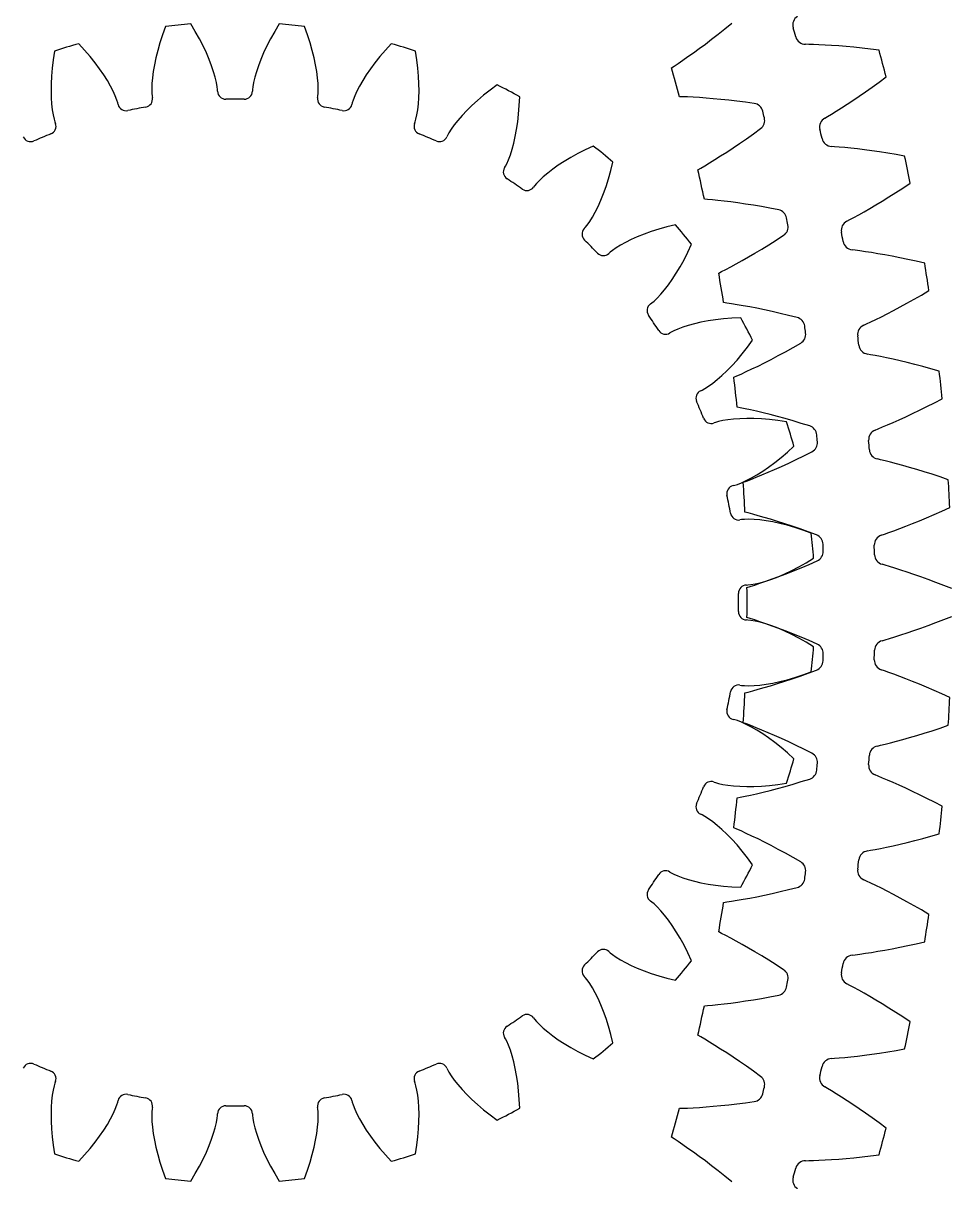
# Model space of a CAD drawing. Header units: millimetres. Extents: x -128 to 128, y -128 to 128.
# Drawn here: x 26.7 to 67.5, y -25.5 to 25.5 of the extents above; entities that cross this region are included whole.
import ezdxf

# ---------------------------------------------------------------- set-up
doc = ezdxf.new("R2010")
doc.units = ezdxf.units.MM

msp = doc.modelspace()

# ---------------------------------------------------------------- linework, layer by layer
at = {"layer": 'outer'}
msp.add_circle((0, 0), 128.494929, dxfattribs=at)
at = {"layer": 'planet'}
for p, q in [((32.814692, 24.954052), (32.700242, 24.602926)), ((32.946583, 25.316529), (32.814692, 24.954052)), ((34.255809, 25.09599), (34.055737, 25.425771)), ((34.436561, 24.773938), (34.255809, 25.09599)), ((37.744191, 25.09599), (37.563439, 24.773938)), ((37.944263, 25.425771), (37.744191, 25.09599)), ((39.185308, 24.954052), (39.053417, 25.316529)), ((39.299758, 24.602926), (39.185308, 24.954052)), ((29.393338, 24.273503), (29.132773, 24.557915)), ((32.700242, 24.602926), (32.602733, 24.264188)), ((34.598282, 24.460732), (34.436561, 24.773938)), ((34.741243, 24.15762), (34.598282, 24.460732)), ((37.401718, 24.460732), (37.258757, 24.15762)), ((37.563439, 24.773938), (37.401718, 24.460732)), ((39.397267, 24.264188), (39.299758, 24.602926)), ((42.867227, 24.557915), (42.606662, 24.273503)), ((28.066244, 24.234387), (28.007603, 23.853145)), ((29.633447, 23.992902), (29.393338, 24.273503)), ((29.853163, 23.717264), (29.633447, 23.992902)), ((32.521652, 23.939009), (32.456474, 23.628756)), ((32.602733, 24.264188), (32.521652, 23.939009)), ((34.865696, 23.866044), (34.741243, 24.15762)), ((37.258757, 24.15762), (37.134304, 23.866044)), ((39.478348, 23.939009), (39.397267, 24.264188)), ((39.543526, 23.628756), (39.478348, 23.939009)), ((42.366553, 23.992902), (42.146837, 23.717264)), ((42.606662, 24.273503), (42.366553, 23.992902)), ((43.992397, 23.853145), (43.933756, 24.234387)), ((27.963853, 23.486437), (27.934302, 23.135184)), ((28.007603, 23.853145), (27.963853, 23.486437)), ((30.052512, 23.447867), (29.853163, 23.717264)), ((30.231457, 23.186173), (30.052512, 23.447867)), ((32.456474, 23.628756), (32.406648, 23.335089)), ((34.971857, 23.58774), (34.865696, 23.866044)), ((35.059892, 23.324916), (34.971857, 23.58774)), ((37.028143, 23.58774), (36.940108, 23.324916)), ((37.134304, 23.866044), (37.028143, 23.58774)), ((39.593352, 23.335089), (39.543526, 23.628756)), ((41.947488, 23.447867), (41.768543, 23.186173)), ((42.146837, 23.717264), (41.947488, 23.447867)), ((44.036147, 23.486437), (43.992397, 23.853145)), ((44.065698, 23.135184), (44.036147, 23.486437)), ((27.934302, 23.135184), (27.918219, 22.800436)), ((30.389872, 22.933928), (30.231457, 23.186173)), ((30.527491, 22.693328), (30.389872, 22.933928)), ((32.371578, 23.06014), (32.350588, 22.806846)), ((32.406648, 23.335089), (32.371578, 23.06014)), ((35.129895, 23.080584), (35.059892, 23.324916)), ((35.181828, 22.859325), (35.129895, 23.080584)), ((36.870105, 23.080584), (36.818172, 22.859325)), ((36.940108, 23.324916), (36.870105, 23.080584)), ((39.628422, 23.06014), (39.593352, 23.335089)), ((39.649412, 22.806846), (39.628422, 23.06014)), ((41.610128, 22.933928), (41.472509, 22.693328)), ((41.768543, 23.186173), (41.610128, 22.933928)), ((44.081781, 22.800436), (44.065698, 23.135184)), ((27.918219, 22.800436), (27.914821, 22.483429)), ((27.914821, 22.483429), (27.923243, 22.185684)), ((30.643815, 22.467348), (30.527491, 22.693328)), ((30.737916, 22.260472), (30.643815, 22.467348)), ((32.350588, 22.806846), (32.342818, 22.579707)), ((32.342818, 22.579707), (32.346924, 22.387034)), ((35.21539, 22.669553), (35.181828, 22.859325)), ((35.229234, 22.539448), (35.21539, 22.669553)), ((35.231643, 22.468984), (35.229234, 22.539448)), ((36.770766, 22.539448), (36.768357, 22.468984)), ((36.78461, 22.669553), (36.770766, 22.539448)), ((36.818172, 22.859325), (36.78461, 22.669553)), ((39.657182, 22.579707), (39.649412, 22.806846)), ((39.653076, 22.387034), (39.657182, 22.579707)), ((41.356185, 22.467348), (41.262084, 22.260472)), ((41.472509, 22.693328), (41.356185, 22.467348)), ((44.076757, 22.185684), (44.085179, 22.483429)), ((44.085179, 22.483429), (44.081781, 22.800436)), ((47.215242, 22.518199), (46.925005, 22.289832)), ((47.526287, 22.746312), (47.215242, 22.518199)), ((27.923243, 22.185684), (27.942487, 21.909176)), ((27.942487, 21.909176), (27.971315, 21.656654)), ((30.807855, 22.080894), (30.737916, 22.260472)), ((30.846816, 21.95599), (30.807855, 22.080894)), ((30.862926, 21.88735), (30.846816, 21.95599)), ((32.346924, 22.387034), (32.358728, 22.256728)), ((32.358728, 22.256728), (32.370111, 22.187148)), ((39.629889, 22.187148), (39.641272, 22.256728)), ((39.641272, 22.256728), (39.653076, 22.387034)), ((41.153184, 21.95599), (41.137074, 21.88735)), ((41.192145, 22.080894), (41.153184, 21.95599)), ((41.262084, 22.260472), (41.192145, 22.080894)), ((44.028685, 21.656654), (44.057513, 21.909176)), ((44.057513, 21.909176), (44.076757, 22.185684)), ((46.655736, 22.062355), (46.40766, 21.837025)), ((46.925005, 22.289832), (46.655736, 22.062355)), ((48.492343, 21.835574), (48.509206, 22.220931)), ((27.971315, 21.656654), (28.008007, 21.432364)), ((28.008007, 21.432364), (28.049623, 21.244194)), ((43.950377, 21.244194), (43.991993, 21.432364)), ((43.991993, 21.432364), (44.028685, 21.656654)), ((45.976518, 21.398777), (45.794605, 21.189649)), ((46.1811, 21.61527), (45.976518, 21.398777)), ((46.40766, 21.837025), (46.1811, 21.61527)), ((48.424168, 21.117108), (48.463711, 21.467377)), ((48.463711, 21.467377), (48.492343, 21.835574)), ((28.049623, 21.244194), (28.086622, 21.118694)), ((28.086622, 21.118694), (28.111361, 21.052672)), ((43.888639, 21.052672), (43.913378, 21.118694)), ((43.913378, 21.118694), (43.950377, 21.244194)), ((45.636429, 20.990704), (45.503778, 20.806162)), ((45.794605, 21.189649), (45.636429, 20.990704)), ((48.374637, 20.785655), (48.424168, 21.117108)), ((45.337568, 20.528775), (45.308377, 20.464597)), ((45.400148, 20.643679), (45.337568, 20.528775)), ((45.503778, 20.806162), (45.400148, 20.643679)), ((48.249777, 20.183695), (48.316124, 20.474076)), ((48.316124, 20.474076), (48.374637, 20.785655)), ((48.099419, 19.674208), (48.176958, 19.916255)), ((48.176958, 19.916255), (48.249777, 20.183695)), ((51.392827, 19.897533), (51.063614, 19.730177)), ((51.742398, 20.060581), (51.392827, 19.897533)), ((47.942149, 19.284951), (48.019675, 19.461386)), ((48.019675, 19.461386), (48.099419, 19.674208)), ((50.467872, 19.386999), (50.202403, 19.213705)), ((50.755141, 19.559602), (50.467872, 19.386999)), ((51.063614, 19.730177), (50.755141, 19.559602)), ((52.512216, 18.978874), (52.603933, 19.353537)), ((47.844234, 19.109154), (47.881378, 19.169081)), ((47.881378, 19.169081), (47.942149, 19.284951)), ((49.7403, 18.871663), (49.546351, 18.707399)), ((49.959516, 19.041284), (49.7403, 18.871663)), ((50.202403, 19.213705), (49.959516, 19.041284)), ((52.412301, 18.623338), (52.512216, 18.978874)), ((49.246909, 18.413139), (49.163115, 18.312651)), ((49.380246, 18.552282), (49.246909, 18.413139)), ((49.546351, 18.707399), (49.380246, 18.552282)), ((52.305185, 18.287514), (52.412301, 18.623338)), ((49.163115, 18.312651), (49.121964, 18.255402)), ((52.073767, 17.677915), (52.191941, 17.972092)), ((52.191941, 17.972092), (52.305185, 18.287514)), ((51.82845, 17.157963), (51.952044, 17.406058)), ((51.952044, 17.406058), (52.073767, 17.677915)), ((51.585449, 16.742519), (51.70518, 16.935695)), ((51.70518, 16.935695), (51.82845, 17.157963)), ((51.344661, 16.431281), (51.392783, 16.482811)), ((51.392783, 16.482811), (51.474992, 16.584598)), ((51.474992, 16.584598), (51.585449, 16.742519)), ((54.287514, 16.305185), (53.972092, 16.191941)), ((54.623338, 16.412301), (54.287514, 16.305185)), ((54.978874, 16.512216), (54.623338, 16.412301)), ((55.353537, 16.603933), (54.978874, 16.512216)), ((53.157963, 15.82845), (52.935695, 15.70518)), ((53.406058, 15.952044), (53.157963, 15.82845)), ((53.677915, 16.073767), (53.406058, 15.952044)), ((53.972092, 16.191941), (53.677915, 16.073767)), ((52.482811, 15.392783), (52.431281, 15.344661)), ((52.584598, 15.474992), (52.482811, 15.392783)), ((52.742519, 15.585449), (52.584598, 15.474992)), ((52.935695, 15.70518), (52.742519, 15.585449)), ((55.730177, 15.063614), (55.897533, 15.392827)), ((55.897533, 15.392827), (56.060581, 15.742398)), ((55.559602, 14.755141), (55.730177, 15.063614)), ((55.213705, 14.202403), (55.386999, 14.467872)), ((55.386999, 14.467872), (55.559602, 14.755141)), ((54.871663, 13.7403), (55.041284, 13.959516)), ((55.041284, 13.959516), (55.213705, 14.202403)), ((54.312651, 13.163115), (54.413139, 13.246909)), ((54.413139, 13.246909), (54.552282, 13.380246)), ((54.552282, 13.380246), (54.707399, 13.546351)), ((54.707399, 13.546351), (54.871663, 13.7403)), ((54.255402, 13.121964), (54.312651, 13.163115)), ((56.183695, 12.249777), (55.916255, 12.176958)), ((56.474076, 12.316124), (56.183695, 12.249777)), ((56.785655, 12.374637), (56.474076, 12.316124)), ((57.117108, 12.424168), (56.785655, 12.374637)), ((57.467377, 12.463711), (57.117108, 12.424168)), ((57.835574, 12.492343), (57.467377, 12.463711)), ((58.220931, 12.509206), (57.835574, 12.492343)), ((55.169081, 11.881378), (55.109154, 11.844234)), ((55.284951, 11.942149), (55.169081, 11.881378)), ((55.461386, 12.019675), (55.284951, 11.942149)), ((55.674208, 12.099419), (55.461386, 12.019675)), ((55.916255, 12.176958), (55.674208, 12.099419)), ((58.289832, 10.925005), (58.518199, 11.215242)), ((58.518199, 11.215242), (58.746312, 11.526287)), ((58.062355, 10.655736), (58.289832, 10.925005)), ((57.61527, 10.1811), (57.837025, 10.40766)), ((57.837025, 10.40766), (58.062355, 10.655736)), ((56.990704, 9.636429), (57.189649, 9.794605)), ((57.189649, 9.794605), (57.398777, 9.976518)), ((57.398777, 9.976518), (57.61527, 10.1811)), ((56.464597, 9.308377), (56.528775, 9.337568)), ((56.528775, 9.337568), (56.643679, 9.400148)), ((56.643679, 9.400148), (56.806162, 9.503778)), ((56.806162, 9.503778), (56.990704, 9.636429)), ((57.118694, 7.913378), (57.052672, 7.888639)), ((57.244194, 7.950377), (57.118694, 7.913378)), ((57.432364, 7.991993), (57.244194, 7.950377)), ((57.656654, 8.028685), (57.432364, 7.991993)), ((57.909176, 8.057513), (57.656654, 8.028685)), ((58.185684, 8.076757), (57.909176, 8.057513)), ((58.483429, 8.085179), (58.185684, 8.076757)), ((58.800436, 8.081781), (58.483429, 8.085179)), ((59.135184, 8.065698), (58.800436, 8.081781)), ((59.486437, 8.036147), (59.135184, 8.065698)), ((59.853145, 7.992397), (59.486437, 8.036147)), ((60.234387, 7.933756), (59.853145, 7.992397)), ((60.273503, 6.606662), (60.557915, 6.867227)), ((59.447867, 5.947488), (59.717264, 6.146837)), ((59.717264, 6.146837), (59.992902, 6.366553)), ((59.992902, 6.366553), (60.273503, 6.606662)), ((58.693328, 5.472509), (58.933928, 5.610128)), ((58.933928, 5.610128), (59.186173, 5.768543)), ((59.186173, 5.768543), (59.447867, 5.947488)), ((57.88735, 5.137074), (57.95599, 5.153184)), ((57.95599, 5.153184), (58.080894, 5.192145)), ((58.080894, 5.192145), (58.260472, 5.262084)), ((58.260472, 5.262084), (58.467348, 5.356185)), ((58.467348, 5.356185), (58.693328, 5.472509)), ((58.256728, 3.641272), (58.187148, 3.629889)), ((58.387034, 3.653076), (58.256728, 3.641272)), ((58.579707, 3.657182), (58.387034, 3.653076)), ((58.806846, 3.649412), (58.579707, 3.657182)), ((59.06014, 3.628422), (58.806846, 3.649412)), ((59.335089, 3.593352), (59.06014, 3.628422)), ((59.628756, 3.543526), (59.335089, 3.593352)), ((59.939009, 3.478348), (59.628756, 3.543526)), ((60.264188, 3.397267), (59.939009, 3.478348)), ((60.602926, 3.299758), (60.264188, 3.397267)), ((60.954052, 3.185308), (60.602926, 3.299758)), ((61.316529, 3.053417), (60.954052, 3.185308)), ((60.460732, 1.401718), (60.773938, 1.563439)), ((60.773938, 1.563439), (61.09599, 1.744191)), ((61.09599, 1.744191), (61.425771, 1.944263)), ((59.324916, 0.940108), (59.58774, 1.028143)), ((59.58774, 1.028143), (59.866044, 1.134304)), ((59.866044, 1.134304), (60.15762, 1.258757)), ((60.15762, 1.258757), (60.460732, 1.401718)), ((58.468984, 0.768357), (58.539448, 0.770766)), ((58.539448, 0.770766), (58.669553, 0.78461)), ((58.669553, 0.78461), (58.859325, 0.818172)), ((58.859325, 0.818172), (59.080584, 0.870105)), ((59.080584, 0.870105), (59.324916, 0.940108)), ((58.539448, -0.770766), (58.468984, -0.768357)), ((58.669553, -0.78461), (58.539448, -0.770766)), ((58.859325, -0.818172), (58.669553, -0.78461)), ((59.080584, -0.870105), (58.859325, -0.818172)), ((59.324916, -0.940108), (59.080584, -0.870105)), ((59.58774, -1.028143), (59.324916, -0.940108)), ((59.866044, -1.134304), (59.58774, -1.028143)), ((60.15762, -1.258757), (59.866044, -1.134304)), ((60.460732, -1.401718), (60.15762, -1.258757)), ((60.773938, -1.563439), (60.460732, -1.401718)), ((61.09599, -1.744191), (60.773938, -1.563439)), ((61.425771, -1.944263), (61.09599, -1.744191)), ((60.954052, -3.185308), (61.316529, -3.053417)), ((59.335089, -3.593352), (59.628756, -3.543526)), ((59.628756, -3.543526), (59.939009, -3.478348)), ((59.939009, -3.478348), (60.264188, -3.397267)), ((60.264188, -3.397267), (60.602926, -3.299758)), ((60.602926, -3.299758), (60.954052, -3.185308)), ((58.187148, -3.629889), (58.256728, -3.641272)), ((58.256728, -3.641272), (58.387034, -3.653076)), ((58.387034, -3.653076), (58.579707, -3.657182)), ((58.579707, -3.657182), (58.806846, -3.649412)), ((58.806846, -3.649412), (59.06014, -3.628422)), ((59.06014, -3.628422), (59.335089, -3.593352)), ((57.95599, -5.153184), (57.88735, -5.137074)), ((58.080894, -5.192145), (57.95599, -5.153184)), ((58.260472, -5.262084), (58.080894, -5.192145)), ((58.467348, -5.356185), (58.260472, -5.262084)), ((58.693328, -5.472509), (58.467348, -5.356185)), ((58.933928, -5.610128), (58.693328, -5.472509)), ((59.186173, -5.768543), (58.933928, -5.610128)), ((59.447867, -5.947488), (59.186173, -5.768543)), ((59.717264, -6.146837), (59.447867, -5.947488)), ((59.992902, -6.366553), (59.717264, -6.146837)), ((60.273503, -6.606662), (59.992902, -6.366553)), ((60.557915, -6.867227), (60.273503, -6.606662)), ((57.052672, -7.888639), (57.118694, -7.913378)), ((57.118694, -7.913378), (57.244194, -7.950377)), ((57.244194, -7.950377), (57.432364, -7.991993)), ((57.432364, -7.991993), (57.656654, -8.028685)), ((57.656654, -8.028685), (57.909176, -8.057513)), ((57.909176, -8.057513), (58.185684, -8.076757)), ((58.185684, -8.076757), (58.483429, -8.085179)), ((58.483429, -8.085179), (58.800436, -8.081781)), ((58.800436, -8.081781), (59.135184, -8.065698)), ((59.135184, -8.065698), (59.486437, -8.036147)), ((59.486437, -8.036147), (59.853145, -7.992397)), ((59.853145, -7.992397), (60.234387, -7.933756)), ((56.528775, -9.337568), (56.464597, -9.308377)), ((56.643679, -9.400148), (56.528775, -9.337568)), ((56.806162, -9.503778), (56.643679, -9.400148)), ((56.990704, -9.636429), (56.806162, -9.503778)), ((57.189649, -9.794605), (56.990704, -9.636429)), ((57.398777, -9.976518), (57.189649, -9.794605)), ((57.61527, -10.1811), (57.398777, -9.976518)), ((57.837025, -10.40766), (57.61527, -10.1811)), ((58.062355, -10.655736), (57.837025, -10.40766)), ((58.289832, -10.925005), (58.062355, -10.655736)), ((58.518199, -11.215242), (58.289832, -10.925005)), ((58.746312, -11.526287), (58.518199, -11.215242)), ((55.109154, -11.844234), (55.169081, -11.881378)), ((55.169081, -11.881378), (55.284951, -11.942149)), ((55.284951, -11.942149), (55.461386, -12.019675)), ((55.461386, -12.019675), (55.674208, -12.099419)), ((55.674208, -12.099419), (55.916255, -12.176958)), ((55.916255, -12.176958), (56.183695, -12.249777)), ((56.183695, -12.249777), (56.474076, -12.316124)), ((56.474076, -12.316124), (56.785655, -12.374637)), ((56.785655, -12.374637), (57.117108, -12.424168)), ((57.117108, -12.424168), (57.467377, -12.463711)), ((57.467377, -12.463711), (57.835574, -12.492343)), ((57.835574, -12.492343), (58.220931, -12.509206)), ((54.312651, -13.163115), (54.255402, -13.121964)), ((54.413139, -13.246909), (54.312651, -13.163115)), ((54.552282, -13.380246), (54.413139, -13.246909)), ((54.707399, -13.546351), (54.552282, -13.380246)), ((54.871663, -13.7403), (54.707399, -13.546351)), ((55.041284, -13.959516), (54.871663, -13.7403)), ((55.213705, -14.202403), (55.041284, -13.959516)), ((55.386999, -14.467872), (55.213705, -14.202403)), ((55.559602, -14.755141), (55.386999, -14.467872)), ((55.730177, -15.063614), (55.559602, -14.755141)), ((55.897533, -15.392827), (55.730177, -15.063614)), ((52.431281, -15.344661), (52.482811, -15.392783)), ((52.482811, -15.392783), (52.584598, -15.474992)), ((52.584598, -15.474992), (52.742519, -15.585449)), ((52.742519, -15.585449), (52.935695, -15.70518)), ((52.935695, -15.70518), (53.157963, -15.82845)), ((56.060581, -15.742398), (55.897533, -15.392827)), ((53.157963, -15.82845), (53.406058, -15.952044)), ((53.406058, -15.952044), (53.677915, -16.073767)), ((53.677915, -16.073767), (53.972092, -16.191941)), ((53.972092, -16.191941), (54.287514, -16.305185)), ((51.392783, -16.482811), (51.344661, -16.431281)), ((51.474992, -16.584598), (51.392783, -16.482811)), ((51.585449, -16.742519), (51.474992, -16.584598)), ((51.70518, -16.935695), (51.585449, -16.742519)), ((54.287514, -16.305185), (54.623338, -16.412301)), ((54.623338, -16.412301), (54.978874, -16.512216)), ((54.978874, -16.512216), (55.353537, -16.603933)), ((51.82845, -17.157963), (51.70518, -16.935695)), ((51.952044, -17.406058), (51.82845, -17.157963)), ((52.073767, -17.677915), (51.952044, -17.406058)), ((52.191941, -17.972092), (52.073767, -17.677915)), ((49.121964, -18.255402), (49.163115, -18.312651)), ((49.163115, -18.312651), (49.246909, -18.413139)), ((52.305185, -18.287514), (52.191941, -17.972092)), ((52.412301, -18.623338), (52.305185, -18.287514)), ((49.246909, -18.413139), (49.380246, -18.552282)), ((49.380246, -18.552282), (49.546351, -18.707399)), ((49.546351, -18.707399), (49.7403, -18.871663)), ((52.512216, -18.978874), (52.412301, -18.623338)), ((47.881378, -19.169081), (47.844234, -19.109154)), ((47.942149, -19.284951), (47.881378, -19.169081)), ((48.019675, -19.461386), (47.942149, -19.284951)), ((49.7403, -18.871663), (49.959516, -19.041284)), ((49.959516, -19.041284), (50.202403, -19.213705)), ((50.202403, -19.213705), (50.467872, -19.386999)), ((52.603933, -19.353537), (52.512216, -18.978874)), ((48.099419, -19.674208), (48.019675, -19.461386)), ((48.176958, -19.916255), (48.099419, -19.674208)), ((50.467872, -19.386999), (50.755141, -19.559602)), ((50.755141, -19.559602), (51.063614, -19.730177)), ((51.063614, -19.730177), (51.392827, -19.897533)), ((48.249777, -20.183695), (48.176958, -19.916255)), ((48.316124, -20.474076), (48.249777, -20.183695)), ((51.392827, -19.897533), (51.742398, -20.060581)), ((45.308377, -20.464597), (45.337568, -20.528775)), ((45.337568, -20.528775), (45.400148, -20.643679)), ((45.400148, -20.643679), (45.503778, -20.806162)), ((45.503778, -20.806162), (45.636429, -20.990704)), ((48.374637, -20.785655), (48.316124, -20.474076)), ((48.424168, -21.117108), (48.374637, -20.785655)), ((28.049623, -21.244194), (28.008007, -21.432364)), ((28.086622, -21.118694), (28.049623, -21.244194)), ((28.111361, -21.052672), (28.086622, -21.118694)), ((43.913378, -21.118694), (43.888639, -21.052672)), ((43.950377, -21.244194), (43.913378, -21.118694)), ((43.991993, -21.432364), (43.950377, -21.244194)), ((45.636429, -20.990704), (45.794605, -21.189649)), ((45.794605, -21.189649), (45.976518, -21.398777)), ((48.463711, -21.467377), (48.424168, -21.117108)), ((27.971315, -21.656654), (27.942487, -21.909176)), ((28.008007, -21.432364), (27.971315, -21.656654)), ((30.846816, -21.95599), (30.862926, -21.88735)), ((41.137074, -21.88735), (41.153184, -21.95599)), ((44.028685, -21.656654), (43.991993, -21.432364)), ((44.057513, -21.909176), (44.028685, -21.656654)), ((45.976518, -21.398777), (46.1811, -21.61527)), ((46.1811, -21.61527), (46.40766, -21.837025)), ((46.40766, -21.837025), (46.655736, -22.062355)), ((48.492343, -21.835574), (48.463711, -21.467377)), ((48.509206, -22.220931), (48.492343, -21.835574)), ((27.923243, -22.185684), (27.914821, -22.483429)), ((27.942487, -21.909176), (27.923243, -22.185684)), ((30.643815, -22.467348), (30.737916, -22.260472)), ((30.737916, -22.260472), (30.807855, -22.080894)), ((30.807855, -22.080894), (30.846816, -21.95599)), ((32.346924, -22.387034), (32.342818, -22.579707)), ((32.358728, -22.256728), (32.346924, -22.387034)), ((32.370111, -22.187148), (32.358728, -22.256728)), ((39.641272, -22.256728), (39.629889, -22.187148)), ((39.653076, -22.387034), (39.641272, -22.256728)), ((39.657182, -22.579707), (39.653076, -22.387034)), ((41.153184, -21.95599), (41.192145, -22.080894)), ((41.192145, -22.080894), (41.262084, -22.260472)), ((41.262084, -22.260472), (41.356185, -22.467348)), ((44.076757, -22.185684), (44.057513, -21.909176)), ((44.085179, -22.483429), (44.076757, -22.185684)), ((46.655736, -22.062355), (46.925005, -22.289832)), ((46.925005, -22.289832), (47.215242, -22.518199)), ((27.914821, -22.483429), (27.918219, -22.800436)), ((27.918219, -22.800436), (27.934302, -23.135184)), ((30.389872, -22.933928), (30.527491, -22.693328)), ((30.527491, -22.693328), (30.643815, -22.467348)), ((32.342818, -22.579707), (32.350588, -22.806846)), ((32.350588, -22.806846), (32.371578, -23.06014)), ((35.129895, -23.080584), (35.181828, -22.859325)), ((35.181828, -22.859325), (35.21539, -22.669553)), ((35.21539, -22.669553), (35.229234, -22.539448)), ((35.229234, -22.539448), (35.231643, -22.468984)), ((36.768357, -22.468984), (36.770766, -22.539448)), ((36.770766, -22.539448), (36.78461, -22.669553)), ((36.78461, -22.669553), (36.818172, -22.859325)), ((36.818172, -22.859325), (36.870105, -23.080584)), ((39.628422, -23.06014), (39.649412, -22.806846)), ((39.649412, -22.806846), (39.657182, -22.579707)), ((41.356185, -22.467348), (41.472509, -22.693328)), ((41.472509, -22.693328), (41.610128, -22.933928)), ((44.065698, -23.135184), (44.081781, -22.800436)), ((44.081781, -22.800436), (44.085179, -22.483429)), ((47.215242, -22.518199), (47.526287, -22.746312)), ((27.934302, -23.135184), (27.963853, -23.486437)), ((30.052512, -23.447867), (30.231457, -23.186173)), ((30.231457, -23.186173), (30.389872, -22.933928)), ((32.371578, -23.06014), (32.406648, -23.335089)), ((32.406648, -23.335089), (32.456474, -23.628756)), ((34.971857, -23.58774), (35.059892, -23.324916)), ((35.059892, -23.324916), (35.129895, -23.080584)), ((36.870105, -23.080584), (36.940108, -23.324916)), ((36.940108, -23.324916), (37.028143, -23.58774)), ((39.543526, -23.628756), (39.593352, -23.335089)), ((39.593352, -23.335089), (39.628422, -23.06014)), ((41.610128, -22.933928), (41.768543, -23.186173)), ((41.768543, -23.186173), (41.947488, -23.447867)), ((44.036147, -23.486437), (44.065698, -23.135184)), ((27.963853, -23.486437), (28.007603, -23.853145)), ((28.007603, -23.853145), (28.066244, -24.234387)), ((29.633447, -23.992902), (29.853163, -23.717264)), ((29.853163, -23.717264), (30.052512, -23.447867)), ((32.456474, -23.628756), (32.521652, -23.939009)), ((34.741243, -24.15762), (34.865696, -23.866044)), ((34.865696, -23.866044), (34.971857, -23.58774)), ((37.028143, -23.58774), (37.134304, -23.866044)), ((37.134304, -23.866044), (37.258757, -24.15762)), ((39.478348, -23.939009), (39.543526, -23.628756)), ((41.947488, -23.447867), (42.146837, -23.717264)), ((42.146837, -23.717264), (42.366553, -23.992902)), ((43.933756, -24.234387), (43.992397, -23.853145)), ((43.992397, -23.853145), (44.036147, -23.486437)), ((29.132773, -24.557915), (29.393338, -24.273503)), ((29.393338, -24.273503), (29.633447, -23.992902)), ((32.521652, -23.939009), (32.602733, -24.264188)), ((32.602733, -24.264188), (32.700242, -24.602926)), ((34.598282, -24.460732), (34.741243, -24.15762)), ((37.258757, -24.15762), (37.401718, -24.460732)), ((39.299758, -24.602926), (39.397267, -24.264188)), ((39.397267, -24.264188), (39.478348, -23.939009)), ((42.366553, -23.992902), (42.606662, -24.273503)), ((42.606662, -24.273503), (42.867227, -24.557915)), ((32.700242, -24.602926), (32.814692, -24.954052)), ((34.255809, -25.09599), (34.436561, -24.773938)), ((34.436561, -24.773938), (34.598282, -24.460732)), ((37.401718, -24.460732), (37.563439, -24.773938)), ((37.563439, -24.773938), (37.744191, -25.09599)), ((39.185308, -24.954052), (39.299758, -24.602926)), ((32.814692, -24.954052), (32.946583, -25.316529)), ((34.055737, -25.425771), (34.255809, -25.09599)), ((37.744191, -25.09599), (37.944263, -25.425771)), ((39.053417, -25.316529), (39.185308, -24.954052))]:
    msp.add_line(p, q, dxfattribs=at)
for centre, radius, start, end in [((36, 0), 25.5, 94.372796, 96.877204), ((36, 0), 25.5, 83.122796, 85.627204), ((36, 0), 25.5, 105.622796, 108.127204), ((36, 0), 25.5, 71.872796, 74.377204), ((35.591433, 22.481288), 0.36, 181.958542, 271.041158), ((36.408567, 22.481288), 0.36, 268.958842, 358.041458), ((36, 0), 25.5, 60.622796, 63.127204), ((32.014835, 22.129024), 0.36, 280.208842, 9.291458), ((36, 0), 22.125, 88.958842, 91.041158), ((39.985165, 22.129024), 0.36, 170.708542, 259.791158), ((31.213402, 21.969609), 0.36, 193.208542, 282.291158), ((36, 0), 22.125, 100.208842, 102.291158), ((36, 0), 22.125, 77.708842, 79.791158), ((40.786598, 21.969609), 0.36, 257.708842, 346.791458), ((27.77425, 20.926353), 0.36, 291.458842, 20.541458), ((44.22575, 20.926353), 0.36, 159.458542, 248.541158), ((27.019317, 20.61365), 0.36, 204.458542, 293.541158), ((36, 0), 22.125, 111.458842, 113.541158), ((36, 0), 22.125, 66.458842, 68.541158), ((44.980683, 20.61365), 0.36, 246.458842, 335.541458), ((36, 0), 25.5, 49.372796, 51.877204), ((48.150223, 18.919495), 0.36, 148.208542, 237.291158), ((36, 0), 22.125, 55.208842, 57.291158), ((48.829645, 18.46552), 0.36, 235.208842, 324.291458), ((51.607771, 16.185571), 0.36, 136.958542, 226.041158), ((36, 0), 25.5, 38.122796, 40.627204), ((36, 0), 22.125, 43.958842, 46.041158), ((52.185571, 15.607771), 0.36, 223.958842, 313.041458), ((54.46552, 12.829645), 0.36, 125.708542, 214.791158), ((36, 0), 22.125, 32.708842, 34.791158), ((36, 0), 25.5, 26.872796, 29.377204), ((54.919495, 12.150223), 0.36, 212.708842, 301.791458), ((56.61365, 8.980683), 0.36, 114.458542, 203.541158), ((36, 0), 22.125, 21.458842, 23.541158), ((56.926353, 8.22575), 0.36, 201.458842, 290.541458), ((36, 0), 25.5, 15.622796, 18.127204), ((57.969609, 4.786598), 0.36, 103.208542, 192.291158), ((36, 0), 22.125, 10.208842, 12.291158), ((58.129024, 3.985165), 0.36, 190.208842, 279.291458), ((36, 0), 25.5, 4.372796, 6.877204), ((58.481288, 0.408567), 0.36, 91.958542, 181.041158), ((36, 0), 22.125, 358.958842, 1.041158), ((58.481288, -0.408567), 0.36, 178.958842, 268.041458), ((36, 0), 25.5, 353.122796, 355.627204), ((36, 0), 22.125, 347.708842, 349.791158), ((58.129024, -3.985165), 0.36, 80.708542, 169.791158), ((57.969609, -4.786598), 0.36, 167.708842, 256.791458), ((36, 0), 25.5, 341.872796, 344.377204), ((36, 0), 22.125, 336.458842, 338.541158), ((56.926353, -8.22575), 0.36, 69.458542, 158.541158), ((56.61365, -8.980683), 0.36, 156.458842, 245.541458), ((36, 0), 25.5, 330.622796, 333.127204), ((36, 0), 22.125, 325.208842, 327.291158), ((54.919495, -12.150223), 0.36, 58.208542, 147.291158), ((54.46552, -12.829645), 0.36, 145.208842, 234.291458), ((52.185571, -15.607771), 0.36, 46.958542, 136.041158), ((36, 0), 22.125, 313.958842, 316.041158), ((36, 0), 25.5, 319.372796, 321.877204), ((51.607771, -16.185571), 0.36, 133.958842, 223.041458), ((36, 0), 22.125, 302.708842, 304.791158), ((48.829645, -18.46552), 0.36, 35.708542, 124.791158), ((48.150223, -18.919495), 0.36, 122.708842, 211.791458), ((36, 0), 25.5, 308.122796, 310.627204), ((27.019317, -20.61365), 0.36, 66.458842, 155.541458), ((36, 0), 22.125, 246.458842, 248.541158), ((36, 0), 22.125, 291.458842, 293.541158), ((44.980683, -20.61365), 0.36, 24.458542, 113.541158), ((27.77425, -20.926353), 0.36, 339.458542, 68.541158), ((44.22575, -20.926353), 0.36, 111.458842, 200.541458), ((31.213402, -21.969609), 0.36, 77.708842, 166.791458), ((36, 0), 22.125, 257.708842, 259.791158), ((32.014835, -22.129024), 0.36, 350.708542, 79.791158), ((39.985165, -22.129024), 0.36, 100.208842, 189.291458), ((36, 0), 22.125, 280.208842, 282.291158), ((40.786598, -21.969609), 0.36, 13.208542, 102.291158), ((35.591433, -22.481288), 0.36, 88.958842, 178.041458), ((36, 0), 22.125, 268.958842, 271.041158), ((36.408567, -22.481288), 0.36, 1.958542, 91.041158), ((36, 0), 25.5, 296.872796, 299.377204), ((36, 0), 25.5, 251.872796, 254.377204), ((36, 0), 25.5, 285.622796, 288.127204), ((36, 0), 25.5, 263.122796, 265.627204), ((36, 0), 25.5, 274.372796, 276.877204)]:
    msp.add_arc(centre, radius, start, end, dxfattribs=at)
at = {"layer": 'thin_ring_external'}
for p, q in [((61.207857, 24.52834), (61.065762, 24.534383)), ((61.41508, 24.521365), (61.207857, 24.52834)), ((61.657744, 24.51123), (61.41508, 24.521365)), ((61.926974, 24.497564), (61.657744, 24.51123)), ((62.21806, 24.479998), (61.926974, 24.497564)), ((62.528009, 24.458189), (62.21806, 24.479998)), ((62.854726, 24.431825), (62.528009, 24.458189)), ((63.196647, 24.40062), (62.854726, 24.431825)), ((63.552554, 24.364309), (63.196647, 24.40062)), ((63.921464, 24.32265), (63.552554, 24.364309)), ((64.302563, 24.275416), (63.921464, 24.32265)), ((64.301509, 22.867189), (64.610865, 23.094712)), ((63.424327, 22.250423), (63.707342, 22.44481)), ((63.707342, 22.44481), (64.000062, 22.650488)), ((64.000062, 22.650488), (64.301509, 22.867189)), ((62.647152, 21.739499), (62.892489, 21.897134)), ((62.892489, 21.897134), (63.152208, 22.067693)), ((63.152208, 22.067693), (63.424327, 22.250423)), ((62.034883, 21.361076), (62.212242, 21.468472)), ((62.212242, 21.468472), (62.418973, 21.595951)), ((62.418973, 21.595951), (62.647152, 21.739499)), ((61.913883, 21.286333), (62.034883, 21.361076)), ((62.346205, 20.030694), (62.204604, 20.043985)), ((62.552801, 20.013147), (62.346205, 20.030694)), ((62.794631, 19.990635), (62.552801, 20.013147)), ((63.062812, 19.96324), (62.794631, 19.990635)), ((63.352621, 19.930834), (63.062812, 19.96324)), ((63.661053, 19.893227), (63.352621, 19.930834)), ((63.985997, 19.850215), (63.661053, 19.893227)), ((64.325879, 19.801591), (63.985997, 19.850215)), ((64.679468, 19.747155), (64.325879, 19.801591)), ((65.045769, 19.686714), (64.679468, 19.747155)), ((65.42396, 19.620083), (65.045769, 19.686714)), ((65.351002, 18.213746), (65.671572, 18.425177)), ((64.443472, 17.642574), (64.736043, 17.822257)), ((64.736043, 17.822257), (65.038883, 18.01272)), ((65.038883, 18.01272), (65.351002, 18.213746)), ((63.641222, 17.171999), (63.894289, 17.316902)), ((63.894289, 17.316902), (64.162377, 17.473977)), ((64.162377, 17.473977), (64.443472, 17.642574)), ((62.885771, 16.756866), (63.01043, 16.825333)), ((63.01043, 16.825333), (63.193041, 16.923533)), ((63.193041, 16.923533), (63.406011, 17.04029)), ((63.406011, 17.04029), (63.641222, 17.171999)), ((63.253415, 15.48079), (63.112677, 15.501294)), ((63.458846, 15.452717), (63.253415, 15.48079)), ((63.699211, 15.417886), (63.458846, 15.452717)), ((63.965644, 15.376834), (63.699211, 15.417886)), ((64.25342, 15.329672), (63.965644, 15.376834)), ((64.559529, 15.276366), (64.25342, 15.329672)), ((64.881853, 15.216818), (64.559529, 15.276366)), ((65.218809, 15.150903), (64.881853, 15.216818)), ((65.569157, 15.078484), (65.218809, 15.150903)), ((65.931894, 14.999418), (65.569157, 15.078484)), ((66.306189, 14.913562), (65.931894, 14.999418)), ((65.527372, 13.153207), (65.839542, 13.327959)), ((65.839542, 13.327959), (66.161519, 13.512786)), ((66.161519, 13.512786), (66.492466, 13.707572)), ((64.660912, 12.691492), (64.936671, 12.834673)), ((64.936671, 12.834673), (65.226008, 12.988698)), ((65.226008, 12.988698), (65.527372, 13.153207)), ((63.625114, 12.183682), (63.753106, 12.245694)), ((63.753106, 12.245694), (63.940493, 12.334442)), ((63.940493, 12.334442), (64.159147, 12.440173)), ((64.159147, 12.440173), (64.400777, 12.5597)), ((64.400777, 12.5597), (64.660912, 12.691492)), ((63.927121, 10.890499), (63.787614, 10.918162)), ((64.130851, 10.851973), (63.927121, 10.890499)), ((64.369124, 10.804914), (64.130851, 10.851973)), ((64.633113, 10.750311), (64.369124, 10.804914)), ((64.918106, 10.688517), (64.633113, 10.750311)), ((65.221093, 10.61965), (64.918106, 10.688517)), ((65.539957, 10.543722), (65.221093, 10.61965)), ((65.873107, 10.460688), (65.539957, 10.543722)), ((66.2193, 10.370474), (65.873107, 10.460688)), ((66.577527, 10.27299), (66.2193, 10.370474)), ((66.94695, 10.168135), (66.577527, 10.27299)), ((66.39995, 8.608427), (66.730944, 8.776572)), ((66.730944, 8.776572), (67.071405, 8.954206)), ((65.190359, 8.032972), (65.47307, 8.161886)), ((65.47307, 8.161886), (65.769893, 8.300936)), ((65.769893, 8.300936), (66.079264, 8.449843)), ((66.079264, 8.449843), (66.39995, 8.608427)), ((64.260975, 7.634109), (64.452649, 7.713172)), ((64.452649, 7.713172), (64.676416, 7.8076)), ((64.676416, 7.8076), (64.923834, 7.914634)), ((64.923834, 7.914634), (65.190359, 8.032972)), ((64.129983, 7.578713), (64.260975, 7.634109)), ((64.365566, 6.271795), (64.227653, 6.306546)), ((64.567062, 6.222917), (64.365566, 6.271795)), ((64.802622, 6.163754), (64.567062, 6.222917)), ((65.063478, 6.095742), (64.802622, 6.163754)), ((65.344944, 6.019477), (65.063478, 6.095742)), ((65.64402, 5.935229), (65.344944, 6.019477)), ((65.958591, 5.843119), (65.64402, 5.935229)), ((66.287067, 5.743182), (65.958591, 5.843119)), ((66.628202, 5.635409), (66.287067, 5.743182)), ((66.980984, 5.51976), (66.628202, 5.635409)), ((67.344571, 5.396179), (66.980984, 5.51976)), ((67.057793, 4.017461), (67.40688, 4.177479)), ((65.770173, 3.467805), (66.073709, 3.591517)), ((66.073709, 3.591517), (66.39028, 3.724433)), ((66.39028, 3.724433), (66.718645, 3.866436)), ((66.718645, 3.866436), (67.057793, 4.017461)), ((64.532711, 3.002606), (64.728172, 3.07178)), ((64.728172, 3.07178), (64.956469, 3.154659)), ((64.956469, 3.154659), (65.209028, 3.24892)), ((65.209028, 3.24892), (65.481248, 3.353494)), ((65.481248, 3.353494), (65.770173, 3.467805)), ((64.399061, 2.953971), (64.532711, 3.002606)), ((64.567605, 1.63673), (64.431646, 1.678477)), ((64.766343, 1.577627), (64.567605, 1.63673)), ((64.998574, 1.506512), (64.766343, 1.577627)), ((65.255617, 1.42527), (64.998574, 1.506512)), ((65.532822, 1.334732), (65.255617, 1.42527)), ((65.827206, 1.235324), (65.532822, 1.334732)), ((66.136663, 1.127271), (65.827206, 1.235324)), ((66.459608, 1.010693), (66.136663, 1.127271)), ((66.794795, 0.885642), (66.459608, 1.010693)), ((67.141212, 0.752131), (66.794795, 0.885642)), ((67.498014, 0.610146), (67.141212, 0.752131)), ((66.136663, -1.127271), (66.459608, -1.010693)), ((66.459608, -1.010693), (66.794795, -0.885642)), ((66.794795, -0.885642), (67.141212, -0.752131)), ((67.141212, -0.752131), (67.498014, -0.610146)), ((64.766343, -1.577627), (64.998574, -1.506512)), ((64.998574, -1.506512), (65.255617, -1.42527)), ((65.255617, -1.42527), (65.532822, -1.334732)), ((65.532822, -1.334732), (65.827206, -1.235324)), ((65.827206, -1.235324), (66.136663, -1.127271)), ((64.431646, -1.678477), (64.567605, -1.63673)), ((64.567605, -1.63673), (64.766343, -1.577627)), ((64.532711, -3.002606), (64.399061, -2.953971)), ((64.728172, -3.07178), (64.532711, -3.002606)), ((64.956469, -3.154659), (64.728172, -3.07178)), ((65.209028, -3.24892), (64.956469, -3.154659)), ((65.481248, -3.353494), (65.209028, -3.24892)), ((65.770173, -3.467805), (65.481248, -3.353494)), ((66.073709, -3.591517), (65.770173, -3.467805)), ((66.39028, -3.724433), (66.073709, -3.591517)), ((66.718645, -3.866436), (66.39028, -3.724433)), ((67.057793, -4.017461), (66.718645, -3.866436)), ((67.40688, -4.177479), (67.057793, -4.017461)), ((66.628202, -5.635409), (66.980984, -5.51976)), ((66.980984, -5.51976), (67.344571, -5.396179)), ((64.802622, -6.163754), (65.063478, -6.095742)), ((65.063478, -6.095742), (65.344944, -6.019477)), ((65.344944, -6.019477), (65.64402, -5.935229)), ((65.64402, -5.935229), (65.958591, -5.843119)), ((65.958591, -5.843119), (66.287067, -5.743182)), ((66.287067, -5.743182), (66.628202, -5.635409)), ((64.227653, -6.306546), (64.365566, -6.271795)), ((64.365566, -6.271795), (64.567062, -6.222917)), ((64.567062, -6.222917), (64.802622, -6.163754)), ((64.260975, -7.634109), (64.129983, -7.578713)), ((64.452649, -7.713172), (64.260975, -7.634109)), ((64.676416, -7.8076), (64.452649, -7.713172)), ((64.923834, -7.914634), (64.676416, -7.8076)), ((65.190359, -8.032972), (64.923834, -7.914634)), ((65.47307, -8.161886), (65.190359, -8.032972)), ((65.769893, -8.300936), (65.47307, -8.161886)), ((66.079264, -8.449843), (65.769893, -8.300936)), ((66.39995, -8.608427), (66.079264, -8.449843)), ((66.730944, -8.776572), (66.39995, -8.608427)), ((67.071405, -8.954206), (66.730944, -8.776572)), ((66.577527, -10.27299), (66.94695, -10.168135)), ((64.633113, -10.750311), (64.918106, -10.688517)), ((64.918106, -10.688517), (65.221093, -10.61965)), ((65.221093, -10.61965), (65.539957, -10.543722)), ((65.539957, -10.543722), (65.873107, -10.460688)), ((65.873107, -10.460688), (66.2193, -10.370474)), ((66.2193, -10.370474), (66.577527, -10.27299)), ((63.787614, -10.918162), (63.927121, -10.890499)), ((63.927121, -10.890499), (64.130851, -10.851973)), ((64.130851, -10.851973), (64.369124, -10.804914)), ((64.369124, -10.804914), (64.633113, -10.750311)), ((63.753106, -12.245694), (63.625114, -12.183682)), ((63.940493, -12.334442), (63.753106, -12.245694)), ((64.159147, -12.440173), (63.940493, -12.334442)), ((64.400777, -12.5597), (64.159147, -12.440173)), ((64.660912, -12.691492), (64.400777, -12.5597)), ((64.936671, -12.834673), (64.660912, -12.691492)), ((65.226008, -12.988698), (64.936671, -12.834673)), ((65.527372, -13.153207), (65.226008, -12.988698)), ((65.839542, -13.327959), (65.527372, -13.153207)), ((66.161519, -13.512786), (65.839542, -13.327959)), ((66.492466, -13.707572), (66.161519, -13.512786)), ((64.559529, -15.276366), (64.881853, -15.216818)), ((64.881853, -15.216818), (65.218809, -15.150903)), ((65.218809, -15.150903), (65.569157, -15.078484)), ((65.569157, -15.078484), (65.931894, -14.999418)), ((65.931894, -14.999418), (66.306189, -14.913562)), ((63.112677, -15.501294), (63.253415, -15.48079)), ((63.253415, -15.48079), (63.458846, -15.452717)), ((63.458846, -15.452717), (63.699211, -15.417886)), ((63.699211, -15.417886), (63.965644, -15.376834)), ((63.965644, -15.376834), (64.25342, -15.329672)), ((64.25342, -15.329672), (64.559529, -15.276366)), ((63.01043, -16.825333), (62.885771, -16.756866)), ((63.193041, -16.923533), (63.01043, -16.825333)), ((63.406011, -17.04029), (63.193041, -16.923533)), ((63.641222, -17.171999), (63.406011, -17.04029)), ((63.894289, -17.316902), (63.641222, -17.171999)), ((64.162377, -17.473977), (63.894289, -17.316902)), ((64.443472, -17.642574), (64.162377, -17.473977)), ((64.736043, -17.822257), (64.443472, -17.642574)), ((65.038883, -18.01272), (64.736043, -17.822257)), ((65.351002, -18.213746), (65.038883, -18.01272)), ((65.671572, -18.425177), (65.351002, -18.213746)), ((63.661053, -19.893227), (63.985997, -19.850215)), ((63.985997, -19.850215), (64.325879, -19.801591)), ((64.325879, -19.801591), (64.679468, -19.747155)), ((64.679468, -19.747155), (65.045769, -19.686714)), ((65.045769, -19.686714), (65.42396, -19.620083)), ((62.204604, -20.043985), (62.346205, -20.030694)), ((62.346205, -20.030694), (62.552801, -20.013147)), ((62.552801, -20.013147), (62.794631, -19.990635)), ((62.794631, -19.990635), (63.062812, -19.96324)), ((63.062812, -19.96324), (63.352621, -19.930834)), ((63.352621, -19.930834), (63.661053, -19.893227)), ((62.034883, -21.361076), (61.913883, -21.286333)), ((62.212242, -21.468472), (62.034883, -21.361076)), ((62.418973, -21.595951), (62.212242, -21.468472)), ((62.647152, -21.739499), (62.418973, -21.595951)), ((62.892489, -21.897134), (62.647152, -21.739499)), ((63.152208, -22.067693), (62.892489, -21.897134)), ((63.424327, -22.250423), (63.152208, -22.067693)), ((63.707342, -22.44481), (63.424327, -22.250423)), ((64.000062, -22.650488), (63.707342, -22.44481)), ((64.301509, -22.867189), (64.000062, -22.650488)), ((64.610865, -23.094712), (64.301509, -22.867189)), ((62.528009, -24.458189), (62.854726, -24.431825)), ((62.854726, -24.431825), (63.196647, -24.40062)), ((63.196647, -24.40062), (63.552554, -24.364309)), ((63.552554, -24.364309), (63.921464, -24.32265)), ((63.921464, -24.32265), (64.302563, -24.275416)), ((61.065762, -24.534383), (61.207857, -24.52834)), ((61.207857, -24.52834), (61.41508, -24.521365)), ((61.41508, -24.521365), (61.657744, -24.51123)), ((61.657744, -24.51123), (61.926974, -24.497564)), ((61.926974, -24.497564), (62.21806, -24.479998)), ((62.21806, -24.479998), (62.528009, -24.458189))]:
    msp.add_line(p, q, dxfattribs=at)
for centre, radius, start, end in [((60.956191, 25.382294), 0.45, 122.866241, 196.228201), ((-26.25, 0), 90.375, 15.966921, 16.228201), ((61.071033, 24.984353), 0.45, 195.966921, 269.328881), ((-26.25, 0), 93.75, 14.26125, 15.007043), ((62.138471, 20.896384), 0.45, 119.939412, 193.301372), ((-26.25, 0), 90.375, 13.040091, 13.301372), ((62.232843, 20.493098), 0.45, 193.040091, 266.402051), ((-26.25, 0), 93.75, 11.334421, 12.080213), ((63.090155, 16.355958), 0.45, 117.012583, 190.374543), ((-26.25, 0), 90.375, 10.113262, 10.374543), ((63.163812, 15.94838), 0.45, 190.113262, 263.475222), ((-26.25, 0), 93.75, 8.407592, 9.153384), ((63.808761, 11.772861), 0.45, 114.085753, 187.447714), ((-26.25, 0), 90.375, 7.186433, 7.447714), ((63.861511, 11.362053), 0.45, 187.186433, 260.548393), ((-26.25, 0), 93.75, 5.480762, 6.226555), ((64.292413, 7.159051), 0.45, 111.158924, 184.520884), ((-26.25, 0), 90.375, 4.259603, 4.520884), ((64.324119, 6.746085), 0.45, 184.259603, 257.621564), ((-26.25, 0), 93.75, 2.553933, 3.299726), ((64.539851, 2.526563), 0.45, 108.232095, 181.594055), ((-26.25, 0), 90.375, 1.332774, 1.594055), ((64.550429, 2.112517), 0.45, 181.332774, 254.694734), ((64.550429, -2.112517), 0.45, 105.305266, 178.667226), ((64.539851, -2.526563), 0.45, 178.405945, 251.767905), ((-26.25, 0), 90.375, 358.405945, 358.667226), ((-26.25, 0), 93.75, 356.700274, 357.446067), ((64.324119, -6.746085), 0.45, 102.378436, 175.740397), ((64.292413, -7.159051), 0.45, 175.479116, 248.841076), ((-26.25, 0), 90.375, 355.479116, 355.740397), ((-26.25, 0), 93.75, 353.773445, 354.519238), ((63.861511, -11.362053), 0.45, 99.451607, 172.813567), ((-26.25, 0), 90.375, 352.552286, 352.813567), ((63.808761, -11.772861), 0.45, 172.552286, 245.914247), ((-26.25, 0), 93.75, 350.846616, 351.592408), ((63.163812, -15.94838), 0.45, 96.524778, 169.886738), ((63.090155, -16.355958), 0.45, 169.625457, 242.987417), ((-26.25, 0), 90.375, 349.625457, 349.886738), ((-26.25, 0), 93.75, 347.919787, 348.665579), ((62.232843, -20.493098), 0.45, 93.597949, 166.959909), ((62.138471, -20.896384), 0.45, 166.698628, 240.060588), ((-26.25, 0), 90.375, 346.698628, 346.959909), ((-26.25, 0), 93.75, 344.992957, 345.73875), ((-26.25, 0), 90.375, 343.771799, 344.033079), ((61.071033, -24.984353), 0.45, 90.671119, 164.033079), ((60.956191, -25.382294), 0.45, 163.771799, 237.133759)]:
    msp.add_arc(centre, radius, start, end, dxfattribs=at)
at = {"layer": 'thin_ring_internal'}
for p, q in [((56.944945, 24.755463), (57.232233, 24.978932)), ((57.232233, 24.978932), (57.527747, 25.214345)), ((57.527747, 25.214345), (57.831058, 25.460139)), ((56.399215, 24.345662), (56.666871, 24.544238)), ((56.666871, 24.544238), (56.944945, 24.755463)), ((55.676584, 23.832978), (55.901687, 23.988984)), ((55.901687, 23.988984), (56.143491, 24.160303)), ((56.143491, 24.160303), (56.399215, 24.345662)), ((55.177041, 23.498925), (55.297208, 23.577737)), ((55.297208, 23.577737), (55.472463, 23.69444)), ((55.472463, 23.69444), (55.676584, 23.832978)), ((55.67613, 22.225345), (55.532508, 22.230246)), ((55.886509, 22.216691), (55.67613, 22.225345)), ((56.132896, 22.204379), (55.886509, 22.216691)), ((56.406287, 22.188044), (56.132896, 22.204379)), ((56.701903, 22.167304), (56.406287, 22.188044)), ((57.016708, 22.1418), (56.701903, 22.167304)), ((57.348576, 22.111203), (57.016708, 22.1418)), ((57.695917, 22.07521), (57.348576, 22.111203)), ((58.057492, 22.033545), (57.695917, 22.07521)), ((58.432301, 21.985947), (58.057492, 22.033545)), ((58.819167, 21.933531), (58.432301, 21.985947)), ((58.172678, 20.175312), (58.471741, 20.382759)), ((58.471741, 20.382759), (58.779669, 20.601683)), ((58.779669, 20.601683), (59.09595, 20.830547)), ((57.605384, 19.795925), (57.883485, 19.979587)), ((57.883485, 19.979587), (58.172678, 20.175312)), ((56.855834, 19.323468), (57.08912, 19.466949)), ((57.08912, 19.466949), (57.339919, 19.624807)), ((57.339919, 19.624807), (57.605384, 19.795925)), ((56.338794, 19.017194), (56.463085, 19.089325)), ((56.463085, 19.089325), (56.644452, 19.196284)), ((56.644452, 19.196284), (56.855834, 19.323468)), ((56.767589, 17.718258), (56.624449, 17.730995)), ((56.977182, 17.698129), (56.767589, 17.718258)), ((57.222528, 17.672381), (56.977182, 17.698129)), ((57.494619, 17.641141), (57.222528, 17.672381)), ((57.788662, 17.604288), (57.494619, 17.641141)), ((58.101604, 17.56163), (57.788662, 17.604288)), ((58.431306, 17.512956), (58.101604, 17.56163)), ((58.776163, 17.458049), (58.431306, 17.512956)), ((59.134923, 17.3967), (58.776163, 17.458049)), ((59.506574, 17.328706), (59.134923, 17.3967)), ((59.89, 17.255241), (59.506574, 17.328706)), ((59.458406, 15.725756), (59.77783, 15.927538)), ((59.77783, 15.927538), (60.106137, 16.138789)), ((58.561295, 15.187109), (58.84901, 15.35531)), ((58.84901, 15.35531), (59.148461, 15.53495)), ((59.148461, 15.53495), (59.458406, 15.725756)), ((57.787063, 14.756289), (58.027837, 14.886816)), ((58.027837, 14.886816), (58.286882, 15.030743)), ((58.286882, 15.030743), (58.561295, 15.187109)), ((57.254069, 14.478707), (57.382114, 14.543943)), ((57.382114, 14.543943), (57.569051, 14.640838)), ((57.569051, 14.640838), (57.787063, 14.756289)), ((57.61129, 13.158294), (57.46906, 13.178829)), ((57.819471, 13.126749), (57.61129, 13.158294)), ((58.063046, 13.087641), (57.819471, 13.126749)), ((58.333025, 13.041589), (58.063046, 13.087641)), ((58.624616, 12.988733), (58.333025, 13.041589)), ((58.934762, 12.92905), (58.624616, 12.988733)), ((59.261313, 12.862443), (58.934762, 12.92905)), ((59.602657, 12.788786), (59.261313, 12.862443)), ((59.957532, 12.707937), (59.602657, 12.788786)), ((60.324915, 12.619749), (59.957532, 12.707937)), ((60.703757, 12.525455), (60.324915, 12.619749)), ((60.189284, 11.021821), (60.51925, 11.205858)), ((60.51925, 11.205858), (60.858603, 11.398865)), ((59.560568, 10.685207), (59.869381, 10.848226)), ((59.869381, 10.848226), (60.189284, 11.021821)), ((58.467493, 10.145072), (58.715035, 10.262256)), ((58.715035, 10.262256), (58.981553, 10.391822)), ((58.981553, 10.391822), (59.264096, 10.532968)), ((59.264096, 10.532968), (59.560568, 10.685207)), ((57.920135, 9.89701), (58.051551, 9.955157)), ((58.051551, 9.955157), (58.243502, 10.041699)), ((58.243502, 10.041699), (58.467493, 10.145072)), ((58.204717, 8.55906), (58.06382, 8.587331)), ((58.410864, 8.516193), (58.204717, 8.55906)), ((58.65194, 8.463842), (58.410864, 8.516193)), ((58.919001, 8.403115), (58.65194, 8.463842)), ((59.207271, 8.334415), (58.919001, 8.403115)), ((59.513695, 8.257884), (59.207271, 8.334415)), ((59.836122, 8.173544), (59.513695, 8.257884)), ((60.172934, 8.081357), (59.836122, 8.173544)), ((60.522864, 7.981249), (60.172934, 8.081357)), ((60.884883, 7.87313), (60.522864, 7.981249)), ((61.25801, 7.758288), (60.884883, 7.87313)), ((61.001716, 6.450736), (61.351103, 6.624924)), ((60.016032, 5.983215), (60.333287, 6.129127)), ((60.333287, 6.129127), (60.662192, 6.284993)), ((60.662192, 6.284993), (61.001716, 6.450736)), ((58.895092, 5.503578), (59.148664, 5.607069)), ((59.148664, 5.607069), (59.42186, 5.721887)), ((59.42186, 5.721887), (59.711689, 5.847393)), ((59.711689, 5.847393), (60.016032, 5.983215)), ((58.335005, 5.285777), (58.4694, 5.33666)), ((58.4694, 5.33666), (58.66579, 5.412591)), ((58.66579, 5.412591), (58.895092, 5.503578)), ((58.546098, 3.934282), (58.406955, 3.970205)), ((58.749596, 3.880222), (58.546098, 3.934282)), ((58.987453, 3.814784), (58.749596, 3.880222)), ((59.2508, 3.739564), (58.987453, 3.814784)), ((59.534887, 3.655224), (59.2508, 3.739564)), ((59.836675, 3.562074), (59.534887, 3.655224)), ((60.154015, 3.460252), (59.836675, 3.562074)), ((60.485291, 3.349809), (60.154015, 3.460252)), ((60.829232, 3.230741), (60.485291, 3.349809)), ((61.184806, 3.103014), (60.829232, 3.230741)), ((61.551105, 2.967968), (61.184806, 3.103014)), ((60.538795, 1.391735), (60.875721, 1.529408)), ((60.875721, 1.529408), (61.223789, 1.676363)), ((61.223789, 1.676363), (61.582167, 1.83121)), ((59.32743, 0.935148), (59.606488, 1.034875)), ((59.606488, 1.034875), (59.902739, 1.144367)), ((59.902739, 1.144367), (60.214045, 1.263366)), ((60.214045, 1.263366), (60.538795, 1.391735)), ((58.49744, 0.658769), (58.634413, 0.702237)), ((58.634413, 0.702237), (58.834656, 0.76733)), ((58.834656, 0.76733), (59.068585, 0.845659)), ((59.068585, 0.845659), (59.32743, 0.935148)), ((58.634413, -0.702237), (58.49744, -0.658769)), ((58.834656, -0.76733), (58.634413, -0.702237)), ((59.068585, -0.845659), (58.834656, -0.76733)), ((59.32743, -0.935148), (59.068585, -0.845659)), ((59.606488, -1.034875), (59.32743, -0.935148)), ((59.902739, -1.144367), (59.606488, -1.034875)), ((60.214045, -1.263366), (59.902739, -1.144367)), ((60.538795, -1.391735), (60.214045, -1.263366)), ((60.875721, -1.529408), (60.538795, -1.391735)), ((61.223789, -1.676363), (60.875721, -1.529408)), ((61.582167, -1.83121), (61.223789, -1.676363)), ((61.184806, -3.103014), (61.551105, -2.967968)), ((59.534887, -3.655224), (59.836675, -3.562074)), ((59.836675, -3.562074), (60.154015, -3.460252)), ((60.154015, -3.460252), (60.485291, -3.349809)), ((60.485291, -3.349809), (60.829232, -3.230741)), ((60.829232, -3.230741), (61.184806, -3.103014)), ((58.406955, -3.970205), (58.546098, -3.934282)), ((58.546098, -3.934282), (58.749596, -3.880222)), ((58.749596, -3.880222), (58.987453, -3.814784)), ((58.987453, -3.814784), (59.2508, -3.739564)), ((59.2508, -3.739564), (59.534887, -3.655224)), ((58.4694, -5.33666), (58.335005, -5.285777)), ((58.66579, -5.412591), (58.4694, -5.33666)), ((58.895092, -5.503578), (58.66579, -5.412591)), ((59.148664, -5.607069), (58.895092, -5.503578)), ((59.42186, -5.721887), (59.148664, -5.607069)), ((59.711689, -5.847393), (59.42186, -5.721887)), ((60.016032, -5.983215), (59.711689, -5.847393)), ((60.333287, -6.129127), (60.016032, -5.983215)), ((60.662192, -6.284993), (60.333287, -6.129127)), ((61.001716, -6.450736), (60.662192, -6.284993)), ((61.351103, -6.624924), (61.001716, -6.450736)), ((59.836122, -8.173544), (60.172934, -8.081357)), ((60.172934, -8.081357), (60.522864, -7.981249)), ((60.522864, -7.981249), (60.884883, -7.87313)), ((60.884883, -7.87313), (61.25801, -7.758288)), ((58.06382, -8.587331), (58.204717, -8.55906)), ((58.204717, -8.55906), (58.410864, -8.516193)), ((58.410864, -8.516193), (58.65194, -8.463842)), ((58.65194, -8.463842), (58.919001, -8.403115)), ((58.919001, -8.403115), (59.207271, -8.334415)), ((59.207271, -8.334415), (59.513695, -8.257884)), ((59.513695, -8.257884), (59.836122, -8.173544)), ((58.051551, -9.955157), (57.920135, -9.89701)), ((58.243502, -10.041699), (58.051551, -9.955157)), ((58.467493, -10.145072), (58.243502, -10.041699)), ((58.715035, -10.262256), (58.467493, -10.145072)), ((58.981553, -10.391822), (58.715035, -10.262256)), ((59.264096, -10.532968), (58.981553, -10.391822)), ((59.560568, -10.685207), (59.264096, -10.532968)), ((59.869381, -10.848226), (59.560568, -10.685207)), ((60.189284, -11.021821), (59.869381, -10.848226)), ((60.51925, -11.205858), (60.189284, -11.021821)), ((60.858603, -11.398865), (60.51925, -11.205858)), ((59.602657, -12.788786), (59.957532, -12.707937)), ((59.957532, -12.707937), (60.324915, -12.619749)), ((60.324915, -12.619749), (60.703757, -12.525455)), ((57.46906, -13.178829), (57.61129, -13.158294)), ((57.61129, -13.158294), (57.819471, -13.126749)), ((57.819471, -13.126749), (58.063046, -13.087641)), ((58.063046, -13.087641), (58.333025, -13.041589)), ((58.333025, -13.041589), (58.624616, -12.988733)), ((58.624616, -12.988733), (58.934762, -12.92905)), ((58.934762, -12.92905), (59.261313, -12.862443)), ((59.261313, -12.862443), (59.602657, -12.788786)), ((57.382114, -14.543943), (57.254069, -14.478707)), ((57.569051, -14.640838), (57.382114, -14.543943)), ((57.787063, -14.756289), (57.569051, -14.640838)), ((58.027837, -14.886816), (57.787063, -14.756289)), ((58.286882, -15.030743), (58.027837, -14.886816)), ((58.561295, -15.187109), (58.286882, -15.030743)), ((58.84901, -15.35531), (58.561295, -15.187109)), ((59.148461, -15.53495), (58.84901, -15.35531)), ((59.458406, -15.725756), (59.148461, -15.53495)), ((59.77783, -15.927538), (59.458406, -15.725756)), ((60.106137, -16.138789), (59.77783, -15.927538)), ((59.506574, -17.328706), (59.89, -17.255241)), ((56.624449, -17.730995), (56.767589, -17.718258)), ((56.767589, -17.718258), (56.977182, -17.698129)), ((56.977182, -17.698129), (57.222528, -17.672381)), ((57.222528, -17.672381), (57.494619, -17.641141)), ((57.494619, -17.641141), (57.788662, -17.604288)), ((57.788662, -17.604288), (58.101604, -17.56163)), ((58.101604, -17.56163), (58.431306, -17.512956)), ((58.431306, -17.512956), (58.776163, -17.458049)), ((58.776163, -17.458049), (59.134923, -17.3967)), ((59.134923, -17.3967), (59.506574, -17.328706)), ((56.463085, -19.089325), (56.338794, -19.017194)), ((56.644452, -19.196284), (56.463085, -19.089325)), ((56.855834, -19.323468), (56.644452, -19.196284)), ((57.08912, -19.466949), (56.855834, -19.323468)), ((57.339919, -19.624807), (57.08912, -19.466949)), ((57.605384, -19.795925), (57.339919, -19.624807)), ((57.883485, -19.979587), (57.605384, -19.795925)), ((58.172678, -20.175312), (57.883485, -19.979587)), ((58.471741, -20.382759), (58.172678, -20.175312)), ((58.779669, -20.601683), (58.471741, -20.382759)), ((59.09595, -20.830547), (58.779669, -20.601683)), ((55.532508, -22.230246), (55.67613, -22.225345)), ((55.67613, -22.225345), (55.886509, -22.216691)), ((55.886509, -22.216691), (56.132896, -22.204379)), ((56.132896, -22.204379), (56.406287, -22.188044)), ((56.406287, -22.188044), (56.701903, -22.167304)), ((56.701903, -22.167304), (57.016708, -22.1418)), ((57.016708, -22.1418), (57.348576, -22.111203)), ((57.348576, -22.111203), (57.695917, -22.07521)), ((57.695917, -22.07521), (58.057492, -22.033545)), ((58.057492, -22.033545), (58.432301, -21.985947)), ((58.432301, -21.985947), (58.819167, -21.933531)), ((55.297208, -23.577737), (55.177041, -23.498925)), ((55.472463, -23.69444), (55.297208, -23.577737)), ((55.676584, -23.832978), (55.472463, -23.69444)), ((55.901687, -23.988984), (55.676584, -23.832978)), ((56.143491, -24.160303), (55.901687, -23.988984)), ((56.399215, -24.345662), (56.143491, -24.160303)), ((56.666871, -24.544238), (56.399215, -24.345662)), ((56.944945, -24.755463), (56.666871, -24.544238)), ((57.232233, -24.978932), (56.944945, -24.755463)), ((57.527747, -25.214345), (57.232233, -24.978932)), ((57.831058, -25.460139), (57.527747, -25.214345))]:
    msp.add_line(p, q, dxfattribs=at)
for centre, radius, start, end in [((-26.25, 0), 84.75, 15.206805, 16.097543), ((58.750819, 21.488752), 0.45, 14.18748, 81.263826), ((-26.25, 0), 88.125, 13.986433, 14.18748), ((58.825698, 21.190358), 0.45, 306.910087, 13.986433), ((-26.25, 0), 84.75, 12.07637, 12.967108), ((59.797465, 16.814858), 0.45, 11.057045, 78.133392), ((-26.25, 0), 88.125, 10.855998, 11.057045), ((59.855937, 16.51282), 0.45, 303.779652, 10.855998), ((-26.25, 0), 84.75, 8.945935, 9.836674), ((60.587311, 12.090783), 0.45, 7.926611, 75.002957), ((60.629202, 11.786002), 0.45, 300.649217, 7.725563), ((-26.25, 0), 88.125, 7.725563, 7.926611), ((-26.25, 0), 84.75, 5.8155, 6.706239), ((61.118001, 7.330623), 0.45, 4.796176, 71.872522), ((-26.25, 0), 88.125, 4.595129, 4.796176), ((61.143186, 7.02401), 0.45, 297.518782, 4.595129), ((-26.25, 0), 84.75, 2.685066, 3.575804), ((61.38795, 2.548587), 0.45, 1.665741, 68.742087), ((-26.25, 0), 88.125, 1.464694, 1.665741), ((61.396354, 2.241056), 0.45, 294.388347, 1.464694), ((-26.25, 0), 84.75, 359.554631, 0.445369), ((61.396354, -2.241056), 0.45, 358.535306, 65.611653), ((-26.25, 0), 88.125, 358.334259, 358.535306), ((61.38795, -2.548587), 0.45, 291.257913, 358.334259), ((-26.25, 0), 84.75, 356.424196, 357.314934), ((61.143186, -7.02401), 0.45, 355.404871, 62.481218), ((-26.25, 0), 88.125, 355.203824, 355.404871), ((61.118001, -7.330623), 0.45, 288.127478, 355.203824), ((-26.25, 0), 84.75, 353.293761, 354.1845), ((60.629202, -11.786002), 0.45, 352.274437, 59.350783), ((60.587311, -12.090783), 0.45, 284.997043, 352.073389), ((-26.25, 0), 88.125, 352.073389, 352.274437), ((-26.25, 0), 84.75, 350.163326, 351.054065), ((59.855937, -16.51282), 0.45, 349.144002, 56.220348), ((-26.25, 0), 88.125, 348.942955, 349.144002), ((59.797465, -16.814858), 0.45, 281.866608, 348.942955), ((-26.25, 0), 84.75, 347.032892, 347.92363), ((58.825698, -21.190358), 0.45, 346.013567, 53.089913), ((-26.25, 0), 88.125, 345.81252, 346.013567), ((58.750819, -21.488752), 0.45, 278.736174, 345.81252), ((-26.25, 0), 84.75, 343.902457, 344.793195)]:
    msp.add_arc(centre, radius, start, end, dxfattribs=at)

doc.saveas('drawing.dxf')
